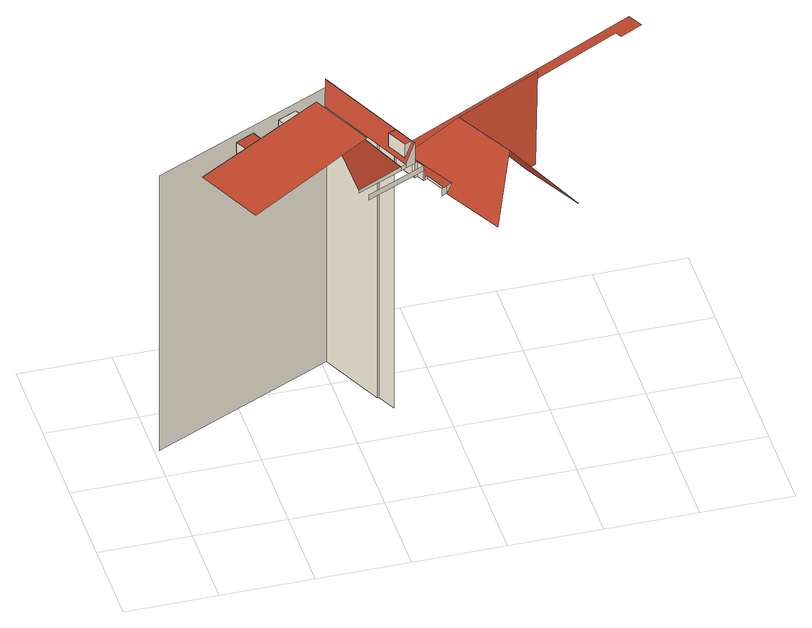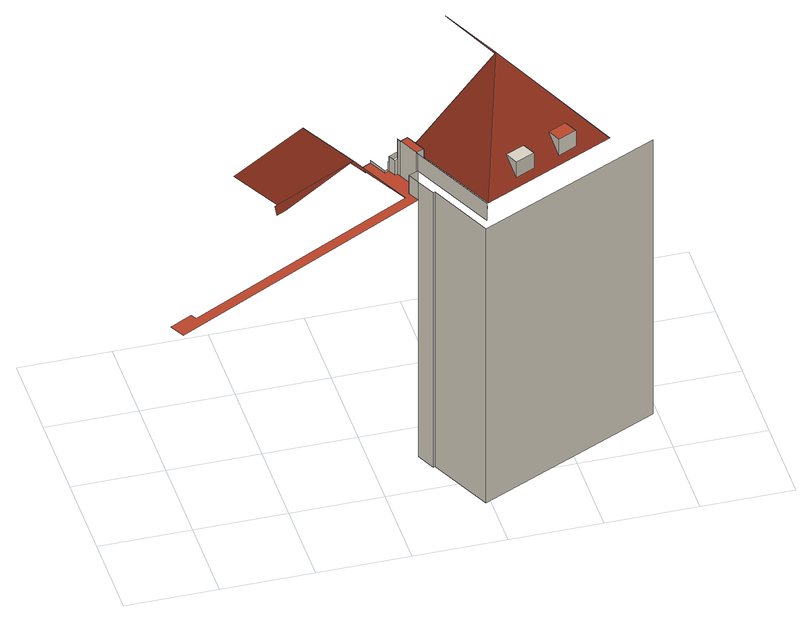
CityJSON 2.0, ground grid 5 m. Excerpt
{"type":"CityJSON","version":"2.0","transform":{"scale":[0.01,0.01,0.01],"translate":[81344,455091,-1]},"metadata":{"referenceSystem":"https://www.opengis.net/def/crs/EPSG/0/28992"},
"CityObjects":{
"building1":{"type":"Building","attributes":{"Volume":104797.07,"Dakoppervlakte":8542.52,"Muuroppervlakte":13883.88,"Vloeroppervlakte":5073.26,"hoogte_Z_max_in_m_NAP":34.28,"GEB_DOEL":"kantoorfunctie - kantoorfunctie,woonfunctie","yearOfConstruction":1620,"measuredHeight":34.75},"children":["building1-1","building1-2"],"geometry":[{"type":"MultiSurface","lod":"2","boundaries":[[[0,1,2,3]],[[0,4,1],[5,6,7,8],[9,10,11,12]],[[7,6,13]],[[14,15,16,17]],[[12,18,9]],[[11,19,18,12]],[[9,18,19,10]],[[10,19,11]],[[20,0,21]],[[20,4,0]],[[21,22,23,20]],[[24,25,26,27]],[[20,23,28,29]],[[30,31,32,33]],[[34,35,36,37]],[[38,35,34]],[[38,30,33,39,29,40,41,36,35]],[[42,40,29,28]],[[38,34,37,41]],[[37,36,41]],[[17,16,43,44]],[[45,31,30,38,46]],[[41,47,46,38]],[[47,41,40,42,48]],[[49,50,31,45]],[[44,43,51,52]],[[48,42,53,54]],[[52,51,55,56,57]],[[54,53,25,24,58]],[[59,60,61,58,24]],[[56,55,50,49]],[[62,63,61,60]],[[64,65,63,62]],[[66,67,65,68]],[[69,67,66]],[[70,71,72,73,69,66]],[[74,75,72,71]],[[45,46,47,48,54,58,61,63,65,67,69,73,76,77,78,79,80,81,56,49]],[[82,83,72,75]]],"semantics":{"surfaces":[{"type":"RoofSurface"},{"type":"WallSurface"}],"values":[0,0,null,1,null,null,null,null,0,0,1,1,1,1,1,1,0,1,0,1,1,1,1,1,1,1,1,1,1,1,1,1,1,1,1,0,0,0,0]}}]},
"building1-1":{"type":"BuildingInstallation","parents":["building1"],"geometry":[{"type":"MultiSurface","lod":"2","boundaries":[[[7,13,84,8]],[[13,6,5,84]],[[7,6,13]],[[84,5,8]]],"semantics":{"surfaces":[{"type":"RoofSurface"},{"type":"WallSurface"}],"values":[0,1,1,1]}}]},
"building1-2":{"type":"BuildingInstallation","parents":["building1"],"geometry":[{"type":"MultiSurface","lod":"2","boundaries":[[[11,19,18,12]],[[9,18,19,10]],[[12,18,9]],[[10,19,11]]],"semantics":{"surfaces":[{"type":"RoofSurface"},{"type":"WallSurface"}],"values":[0,1,1,1]}}]}
},
"vertices":[
[768,450,2321],[231,645,1807],[406,274,1807],[933,100,2321],[958,988,1807],[424,705,1842],[525,753,1842],[558,681,1942],[457,633,1942],[675,822,1844],[778,870,1844],[811,800,1942],[708,751,1942],[525,753,1942],[26,713,53],[26,713,1804],[1024,1183,1804],[1024,1183,53],[675,822,1942],[778,870,1942],[1210,454,1807],[959,336,1801],[959,336,1784],[1210,454,1784],[1329,462,1751],[1329,462,1784],[1004,309,1784],[1004,309,1751],[1241,469,1784],[1241,469,1807],[1227,638,1912],[1227,638,1804],[1001,1117,1804],[1001,1117,1912],[1189,608,1912],[1189,608,1828],[1242,496,1828],[1242,496,1912],[1231,627,1912],[976,1031,1807],[1294,494,1912],[1284,515,1912],[1294,494,1784],[1191,827,1804],[1191,827,53],[1227,638,1690],[1231,627,1690],[1284,515,1690],[1294,494,1690],[1281,663,1690],[1281,663,1804],[1201,832,1804],[1201,832,53],[1310,501,1784],[1310,501,1690],[1251,728,1804],[1251,728,1690],[1251,728,53],[1329,462,1690],[1334,464,1751],[1334,464,1705],[1334,464,1690],[1352,473,1705],[1352,473,1690],[1401,374,1705],[1401,374,1690],[1428,387,1643],[1428,387,1690],[1401,374,1643],[1461,405,1690],[1603,57,1643],[1731,296,1924],[1558,623,1924],[1307,694,1690],[2058,185,1600],[1881,519,1600],[2580,1354,1690],[2599,1321,1690],[2663,1354,1690],[2688,1367,1690],[2722,1384,1690],[2679,1467,1690],[1936,548,1600],[2036,871,1924],
[424,705,1942]
]}
